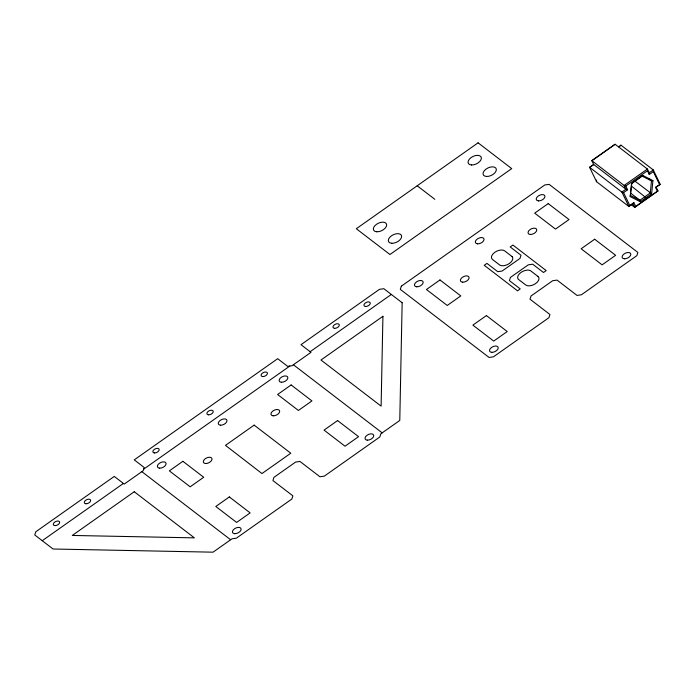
<?xml version="1.0" encoding="UTF-8"?>
<svg xmlns="http://www.w3.org/2000/svg" width="695" height="695" viewBox="0 0 695 695"><rect width="100%" height="100%" fill="white"/><g stroke="black" fill="none" stroke-linecap="round" stroke-linejoin="round"><path stroke-width="1.04" d="M630.209 196.607L631.486 183.489L642.84 175.479L652.926 180.587L651.649 193.705L640.295 201.715L630.209 196.607L631.816 183.523L642.84 175.479M618.55 146.88L620.982 145.159L653.283 169.936L653.326 171.639L649.269 174.506L649.217 172.794L647.401 169.033L615.11 144.265L591.836 160.684L593.652 164.446L625.943 189.214L627.62 189.778L623.563 192.637L621.886 192.081L589.595 167.304L593.652 164.446M620.036 146.106L620.982 145.159M631.338 204.79L634.735 207.397L635.682 206.45L633.866 202.688L628.862 206.493L596.562 181.725L589.595 167.304L593.513 164.811M615.11 144.265L591.836 160.684L624.127 185.452L625.943 189.214L621.886 192.081L628.862 206.493L633.866 202.688M42.239 540.701L123.423 483.433M143.717 469.116L289.85 366.03M310.144 351.713L391.328 294.445M625.804 186.017L647.453 170.744L647.401 169.033L624.127 185.452L625.804 186.017L627.62 189.778M649.217 172.794L653.283 169.936L660.25 184.357L655.515 187.424L657.331 191.186L635.682 206.45M655.515 187.424L660.25 184.357M656.193 187.216L658.009 190.977L634.735 207.397L632.919 203.635M657.331 191.186L658.009 190.977M652.926 180.587L651.484 180.865L642.232 176.174M630.652 195.564L639.904 200.256L640.295 201.715M651.649 193.705L635.134 181.256M648.956 178.928L651.484 180.865L650.32 192.906L639.904 200.256L630.617 193.132M631.607 186.225L645.976 197.71M417.2 185.782L434.844 199.309M293.394 364.762L382.181 432.863M141.85 471.662L230.636 539.763M653.326 171.639L659.572 184.557M647.453 170.744L649.269 174.506M623.563 192.637L629.809 205.555M596.51 180.022L596.562 181.725M382.928 316.303L381.112 406.141L320.968 360.019L382.928 316.303M402.153 302.742L399.773 420.458L380.825 433.819L379.783 436.999L324.313 476.136L319.935 476.77L299.962 461.445L295.592 462.079L273.943 477.352L272.9 480.54L292.882 495.856L291.839 499.045L236.361 538.182L231.991 538.807L213.044 552.178L53.063 549.007L34.75 534.959L35.793 531.771L114.267 476.414L124.257 484.076L143.196 470.715L144.239 467.526L134.257 459.864L277.679 358.69L287.669 366.352L292.039 365.718L310.978 352.356L300.996 344.694L379.47 289.337L383.84 288.703L402.153 302.742M401.328 286.175L400.285 289.355L489.072 357.456L493.441 356.822L548.92 317.693L549.962 314.505L529.981 299.18L531.023 296.001L552.673 280.728L557.043 280.094L577.024 295.418L581.394 294.784L636.863 255.647L637.906 252.467L549.12 184.366L544.75 184.992L401.328 286.175M510.443 277.427L509.409 280.615L520.225 288.911L517.523 290.823L484.224 265.281L486.934 263.379L497.75 271.676L502.12 271.041L519.982 258.444L521.024 255.256L510.208 246.96L512.91 245.048L546.201 270.581L543.499 272.492L532.674 264.196L528.304 264.83L510.443 277.427M478.082 142.823L356.309 228.733L389.938 254.518L511.711 168.616L478.082 142.823M134.248 491.739L72.28 535.445L194.392 537.861L134.248 491.739M182.889 461.306L169.363 470.854L190.169 486.813L203.704 477.265L182.889 461.306M291.136 384.952L277.609 394.499L298.416 410.458L311.942 400.911L291.136 384.952M439.978 279.955L426.443 289.502L447.25 305.461L460.785 295.914L439.978 279.955M548.216 203.6L534.69 213.139L555.496 229.098L569.031 219.559L548.216 203.6M254.162 425.123L225.475 445.365L261.963 473.547L290.788 453.218L254.162 425.123M229.333 496.934L215.806 506.473L236.613 522.432L250.148 512.893L229.333 496.934M337.579 420.571L324.052 430.118L345.024 446.207L358.559 436.66L337.579 420.571M486.422 315.573L472.887 325.121L493.693 341.08L507.228 331.541L486.422 315.573M594.668 239.219L581.133 248.767L602.105 264.847L615.64 255.308L594.668 239.219M512.145 256.62L504.657 250.869A7.654 4.387 -25.8 0 0 494.823 252.294A7.654 4.387 -25.8 0 0 492.477 259.461L499.974 265.203A7.706 4.422 -25.8 0 0 509.392 263.466A7.706 4.422 -25.8 0 0 512.145 256.62M537.947 276.41L530.459 270.659A7.706 4.422 -25.8 0 0 521.042 272.405A7.706 4.422 -25.8 0 0 518.279 279.251L525.776 284.993A7.654 4.387 -25.8 0 0 535.61 283.577A7.654 4.387 -25.8 0 0 537.947 276.41M491.782 352.33A4.674 2.684 -25.8 0 0 498.228 347.778A4.674 2.684 -25.8 0 0 491.574 347.422A4.674 2.684 -25.8 0 0 491.782 352.33M462.661 282.179A4.674 2.684 -25.8 0 0 469.108 277.635A4.674 2.684 -25.8 0 0 462.453 277.27A4.674 2.684 -25.8 0 0 462.661 282.179M530.32 234.458A4.674 2.684 -25.8 0 0 536.766 229.906A4.674 2.684 -25.8 0 0 530.103 229.55A4.674 2.684 -25.8 0 0 530.32 234.458M624.379 258.792A4.674 2.684 -25.8 0 0 630.825 254.24A4.674 2.684 -25.8 0 0 624.171 253.884A4.674 2.684 -25.8 0 0 624.379 258.792M538.503 200.89A4.674 2.684 -25.8 0 0 544.949 196.346A4.674 2.684 -25.8 0 0 538.295 195.981A4.674 2.684 -25.8 0 0 538.503 200.89M477.613 243.841A4.674 2.684 -25.8 0 0 484.059 239.297A4.674 2.684 -25.8 0 0 477.404 238.932A4.674 2.684 -25.8 0 0 477.613 243.841M416.731 286.792A4.674 2.684 -25.8 0 0 423.177 282.248A4.674 2.684 -25.8 0 0 416.522 281.883A4.674 2.684 -25.8 0 0 416.731 286.792M367.299 440.144A4.674 2.684 -25.8 0 0 373.745 435.591A4.674 2.684 -25.8 0 0 367.09 435.235A4.674 2.684 -25.8 0 0 367.299 440.144M85.937 503.753A3.397 1.955 -25.8 0 0 90.628 500.443A3.397 1.955 -25.8 0 0 85.789 500.183A3.397 1.955 -25.8 0 0 85.937 503.753M54.957 525.602A3.397 1.955 -25.8 0 0 59.648 522.301A3.397 1.955 -25.8 0 0 54.809 522.041A3.397 1.955 -25.8 0 0 54.957 525.602M234.702 533.682A4.674 2.684 -25.8 0 0 241.148 529.138A4.674 2.684 -25.8 0 0 234.493 528.773A4.674 2.684 -25.8 0 0 234.702 533.682M281.423 382.241A4.674 2.684 -25.8 0 0 287.869 377.698A4.674 2.684 -25.8 0 0 281.214 377.333A4.674 2.684 -25.8 0 0 281.423 382.241M220.532 425.192A4.674 2.684 -25.8 0 0 226.978 420.649A4.674 2.684 -25.8 0 0 220.324 420.293A4.674 2.684 -25.8 0 0 220.532 425.192M159.65 468.152A4.674 2.684 -25.8 0 0 166.088 463.6A4.674 2.684 -25.8 0 0 159.433 463.244A4.674 2.684 -25.8 0 0 159.65 468.152M205.581 463.53A4.674 2.684 -25.8 0 0 212.027 458.987A4.674 2.684 -25.8 0 0 205.373 458.63A4.674 2.684 -25.8 0 0 205.581 463.53M273.239 415.81A4.674 2.684 -25.8 0 0 279.677 411.266A4.674 2.684 -25.8 0 0 273.022 410.901A4.674 2.684 -25.8 0 0 273.239 415.81M262.736 376.577A3.397 1.955 -25.8 0 0 267.427 373.276A3.397 1.955 -25.8 0 0 262.588 373.015A3.397 1.955 -25.8 0 0 262.736 376.577M208.552 414.811A3.397 1.955 -25.8 0 0 213.235 411.501A3.397 1.955 -25.8 0 0 208.396 411.24A3.397 1.955 -25.8 0 0 208.552 414.811M154.49 452.94A3.397 1.955 -25.8 0 0 159.181 449.63A3.397 1.955 -25.8 0 0 154.342 449.37A3.397 1.955 -25.8 0 0 154.49 452.94M365.605 306.469A3.397 1.955 -25.8 0 0 370.287 303.159A3.397 1.955 -25.8 0 0 365.448 302.898A3.397 1.955 -25.8 0 0 365.605 306.469M334.625 328.327A3.397 1.955 -25.8 0 0 339.308 325.017A3.397 1.955 -25.8 0 0 334.469 324.756A3.397 1.955 -25.8 0 0 334.625 328.327M471.54 164.976A7.141 4.092 -25.8 0 0 481.383 158.026A7.141 4.092 -25.8 0 0 471.21 157.478A7.141 4.092 -25.8 0 0 471.54 164.976M486.517 176.46A7.141 4.092 -25.8 0 0 496.36 169.519A7.141 4.092 -25.8 0 0 486.196 168.972A7.141 4.092 -25.8 0 0 486.517 176.46M391.806 243.276A7.141 4.092 -25.8 0 0 401.649 236.335A7.141 4.092 -25.8 0 0 391.485 235.787A7.141 4.092 -25.8 0 0 391.806 243.276M376.82 231.783A7.141 4.092 -25.8 0 0 386.663 224.841A7.141 4.092 -25.8 0 0 376.499 224.294A7.141 4.092 -25.8 0 0 376.82 231.783"/></g></svg>
